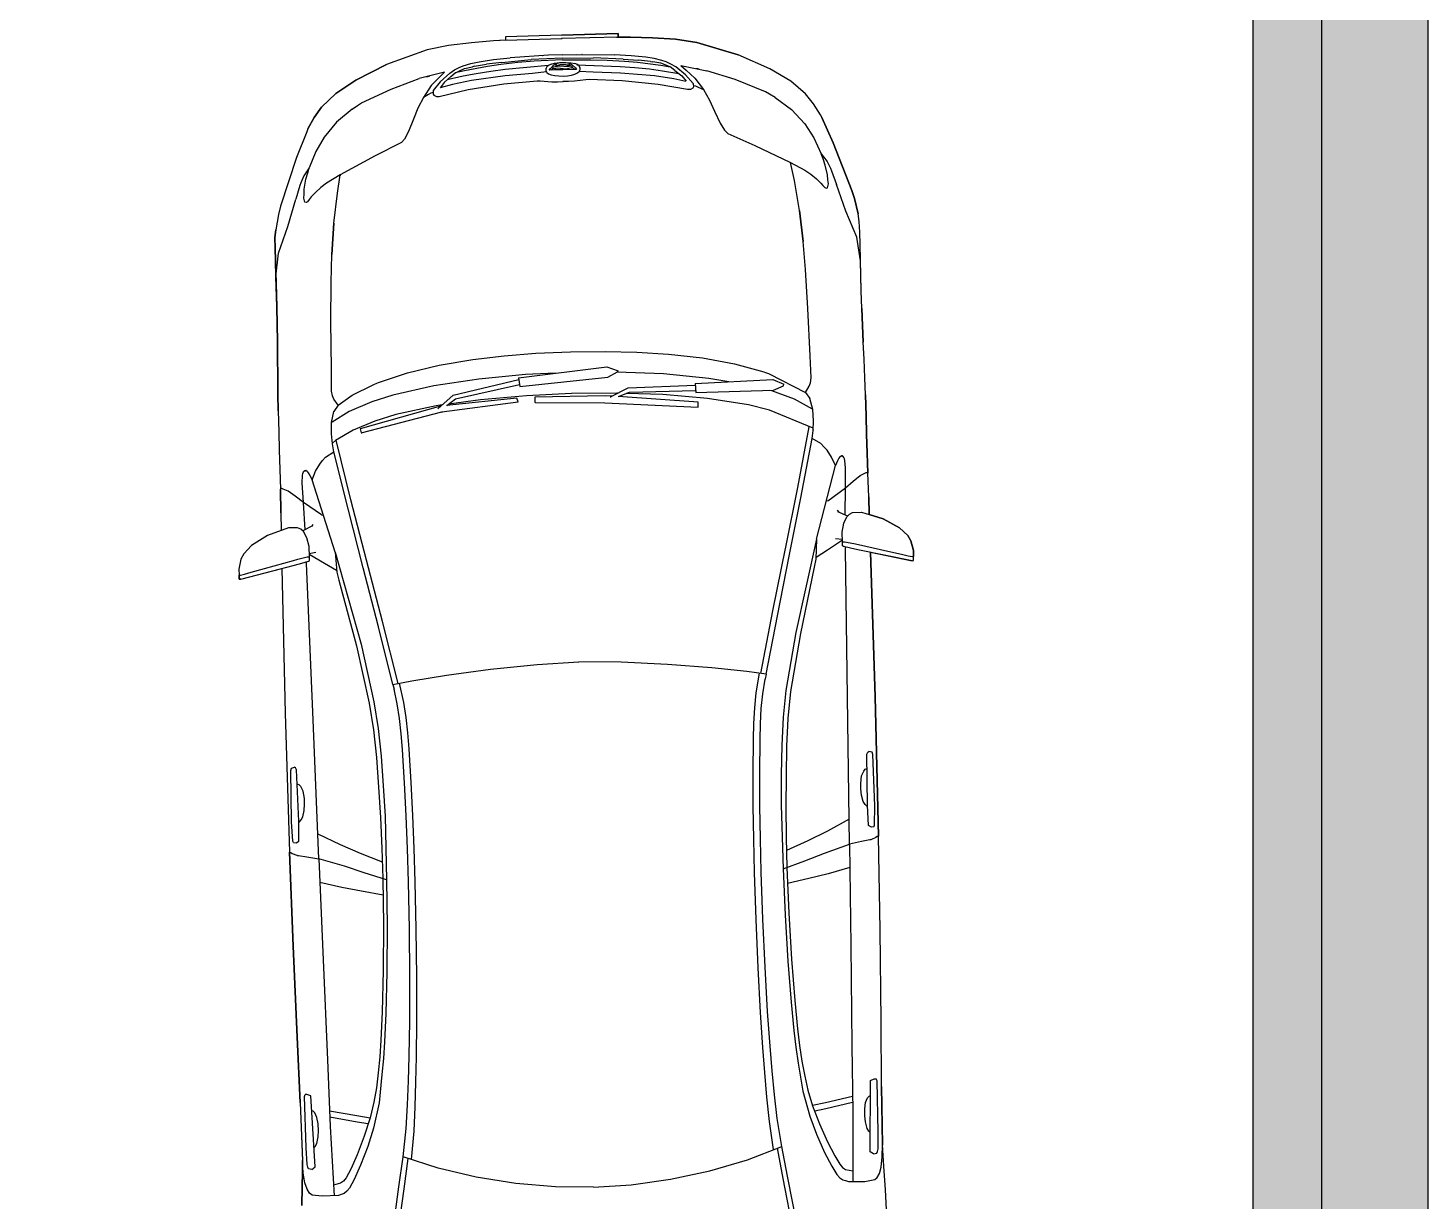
# Model space of a CAD drawing. Header units: millimetres. Extents: x 11159 to 50121, y 18346 to 37577.
# Drawn here: x 24664 to 28745, y 30187 to 33607 of the extents above; entities that cross this region are included whole.
import ezdxf

# ---------------------------------------------------------------- set-up
doc = ezdxf.new("R2010")
doc.units = ezdxf.units.MM
for name, color, linetype in [('axis', 40, 'Continuous'), ('HATCH', 8, 'Continuous'), ('wall', 5, 'Continuous')]:
    doc.layers.add(name, color=color, linetype=linetype)

# ---------------------------------------------------------------- blocks, each defined once
blk = doc.blocks.new('mers')
at = {"color": 0, "linetype": 'Continuous'}
for p, q in [((2331.6, 3388.3), (2323.2, 3385.1)), ((2331.6, 3388.3), (2323.2, 3385.1)), ((2368, 3398), (2331.6, 3388.3)), ((2331.6, 3388.3), (2368, 3398)), ((2404.9, 3402.8), (2368, 3398)), ((2368, 3398), (2404.9, 3402.8)), ((2462.1, 3400.3), (2404.9, 3402.8)), ((2404.9, 3402.8), (2462.1, 3400.3)), ((2530.7, 3384.3), (2462.1, 3400.3)), ((2462.1, 3400.3), (2530.7, 3384.3)), ((2248.4, 3355.1), (2113.2, 3291.3)), ((2248.4, 3355.1), (2113.2, 3291.3)), ((2323.2, 3385.1), (2248.4, 3355.1)), ((2323.2, 3385.1), (2248.4, 3355.1)), ((2626, 3351.1), (2530.7, 3384.3)), ((2530.7, 3384.3), (2626, 3351.1)), ((2738.2, 3294.1), (2626, 3351.1)), ((2738.2, 3294.1), (2626, 3351.1)), ((2240.7, 3306.1), (2224.1, 3303.4)), ((2238, 3300.7), (2251.8, 3307.4)), ((2251.8, 3307.4), (2240.7, 3306.1)), ((2299.2, 3326.7), (2251.8, 3307.4)), ((2346.7, 3338.1), (2299.2, 3326.7)), ((2403.5, 3341.4), (2346.7, 3338.1)), ((2461.9, 3334.5), (2403.5, 3341.4)), ((2461.9, 3334.5), (2480.9, 3330.6)), ((2480.9, 3330.6), (2493.9, 3326.9)), ((2493.9, 3326.9), (2582.8, 3291.9)), ((2091.6, 3279.1), (2053.3, 3254.5)), ((2091.6, 3279.1), (2053.3, 3254.5)), ((2084.9, 3235.7), (2158, 3273.3)), ((2113.2, 3291.3), (2091.6, 3279.1)), ((2113.2, 3291.3), (2091.6, 3279.1)), ((2195.5, 3292.2), (2158, 3273.3)), ((2176.2, 3258.2), (2185.8, 3266)), ((2185.8, 3266), (2196.3, 3275.3)), ((2203.1, 3295.7), (2195.5, 3292.2)), ((2196.3, 3275.3), (2220.7, 3291.8)), ((2224.1, 3303.4), (2203.1, 3295.7)), ((2220.7, 3291.8), (2238, 3300.7)), ((2582.8, 3291.9), (2660.7, 3254)), ((2789.9, 3257.9), (2738.2, 3294.1)), ((2789.9, 3257.9), (2738.2, 3294.1)), ((2009.3, 3201.9), (2084.9, 3235.7)), ((2035.4, 3240.4), (2013.1, 3218.8)), ((2013.1, 3218.8), (2035.4, 3240.4)), ((2053.3, 3254.5), (2035.4, 3240.4)), ((2035.4, 3240.4), (2053.3, 3254.5)), ((2170.3, 3248.6), (2176.2, 3258.2)), ((2172.4, 3244.8), (2170.3, 3248.6)), ((2176.2, 3243.3), (2172.4, 3244.8)), ((2184.5, 3244), (2176.2, 3243.3)), ((2193.8, 3245.2), (2184.5, 3244)), ((2211.8, 3245.1), (2193.8, 3245.2)), ((2233, 3243.6), (2211.8, 3245.1)), ((2253.7, 3240.5), (2233, 3243.6)), ((2299.2, 3227.7), (2253.7, 3240.5)), ((2255, 3197.2), (2299.2, 3227.7)), ((2299.2, 3227.7), (2297.1, 3226.2)), ((2409.2, 3192.5), (2299.2, 3227.7)), ((2725.8, 3212.7), (2660.7, 3254)), ((2680, 3241.8), (2683.2, 3239.9)), ((2683.2, 3239.9), (2687.1, 3237.2)), ((2841.7, 3214.7), (2789.9, 3257.9)), ((2841.7, 3214.7), (2789.9, 3257.9)), ((1987.8, 3193.6), (1892.5, 3098)), ((1954.1, 3159.8), (2009.3, 3201.9)), ((1954.1, 3159.8), (1987.8, 3193.6)), ((2013.1, 3218.8), (1987.8, 3193.6)), ((1987.8, 3193.6), (2013.1, 3218.8)), ((2036, 3213.8), (2036.7, 3214.5)), ((2184.1, 3144.3), (2255, 3197.2)), ((2490.5, 3163.1), (2409.2, 3192.5)), ((2563.2, 3184.4), (2527.4, 3170)), ((2596, 3197.2), (2563.2, 3184.4)), ((2629.7, 3207.3), (2596, 3197.2)), ((2670.9, 3214.3), (2629.7, 3207.3)), ((2646.1, 3202.3), (2629.7, 3207.3)), ((2653.7, 3199.6), (2646.1, 3202.3)), ((2659.6, 3196.3), (2653.7, 3199.6)), ((2656.4, 3193.3), (2655.5, 3189.1)), ((2655.5, 3189.1), (2657.9, 3181.8)), ((2663.7, 3200.3), (2656.4, 3193.3)), ((2696.8, 3202.8), (2663.7, 3200.3)), ((2704.9, 3213.9), (2670.9, 3214.3)), ((2702.6, 3193.2), (2683.5, 3190.4)), ((2715, 3171.3), (2683.6, 3190.2)), ((2696.8, 3202.8), (2734, 3200.3)), ((2729, 3190.4), (2702.6, 3193.2)), ((2725.8, 3212.7), (2704.9, 3213.9)), ((2754.5, 3165.4), (2714.3, 3191.9)), ((2729, 3190.4), (2745.6, 3188.6)), ((2734, 3200.3), (2749.9, 3196.5)), ((2768.7, 3173.6), (2745.6, 3188.6)), ((2746.2, 3188.3), (2760.7, 3183.3)), ((2749.9, 3196.5), (2764.4, 3191.5)), ((2764.4, 3191.5), (2776.6, 3185.9)), ((2776.6, 3185.9), (2796.3, 3174.3)), ((2889.6, 3172.3), (2841.7, 3214.7)), ((2889.6, 3172.3), (2841.7, 3214.7)), ((1892.5, 3098), (1954.1, 3159.8)), ((2113.7, 3085.6), (2184.1, 3144.3)), ((2184.1, 3144.3), (2113.7, 3085.6)), ((2503.6, 3163.7), (2490.5, 3163.1)), ((2527.5, 3170.1), (2503.6, 3163.7)), ((2657.9, 3181.8), (2663.6, 3175.7)), ((2663.6, 3175.7), (2736.2, 3127.7)), ((2761.7, 3139.3), (2715, 3171.3)), ((2785.5, 3143), (2754.5, 3165.4)), ((2760.7, 3183.3), (2772.9, 3177.7)), ((2824.2, 3133.3), (2768.7, 3173.6)), ((2772.9, 3177.7), (2792.8, 3164.8)), ((2819.7, 3116.5), (2785.5, 3143)), ((2798.1, 3161.2), (2792.8, 3164.8)), ((2796.3, 3174.3), (2816.9, 3160.3)), ((2798.1, 3161.2), (2826.5, 3139.5)), ((2816.8, 3160.3), (2850.6, 3134.5)), ((2915.6, 3147.7), (2889.6, 3172.3)), ((2919.1, 3144.5), (2889.6, 3172.3)), ((2915.7, 3147.8), (2915.6, 3147.7)), ((2922.8, 3154.9), (2915.7, 3147.8)), ((2922.8, 3154.9), (2915.7, 3147.8)), ((2922.4, 3154.6), (2915.7, 3147.9)), ((2915.7, 3147.9), (3032.3, 3031.2)), ((3038.8, 3038.8), (2922.8, 3154.9)), ((3038.8, 3038.8), (2922.8, 3154.9)), ((2736.2, 3127.7), (2819.4, 3063.6)), ((2838.9, 3077.1), (2761.7, 3139.3)), ((2852.7, 3089.7), (2819.7, 3116.5)), ((2854.2, 3109.4), (2824.2, 3133.3)), ((2861, 3111.4), (2826.5, 3139.5)), ((2850.6, 3134.5), (2887.6, 3102.6)), ((2892.3, 3077.2), (2854.2, 3109.4)), ((2861, 3111.4), (2926.3, 3054.8)), ((2970.2, 3026.7), (2887.6, 3102.6)), ((1855.3, 3061.5), (1819.8, 3026.8)), ((1819.8, 3026.8), (1855.3, 3061.5)), ((1855.3, 3061.5), (1819.8, 3026.8)), ((1892.5, 3098), (1855.3, 3061.5)), ((1855.3, 3061.5), (1892.5, 3098)), ((2053.3, 3031.2), (2113.7, 3085.6)), ((2819.4, 3063.6), (2892.4, 2999.7)), ((2898.4, 3024), (2838.9, 3077.1)), ((2947.8, 3006.5), (2852.7, 3089.7)), ((2928.5, 3044.8), (2892.3, 3077.2)), ((1819.8, 3026.8), (1785.3, 2993.1)), ((1785.3, 2993.1), (1819.8, 3026.8)), ((1819.8, 3026.8), (1785.3, 2993.1)), ((1969.8, 2953.4), (2053.3, 3031.2)), ((2930.5, 2997.2), (2898.4, 3024)), ((2991.5, 2991.5), (2926.3, 3054.8)), ((2988.1, 2988.1), (2928.5, 3044.8)), ((2957.4, 3038.6), (2957.9, 3038.1)), ((2998.2, 2998.2), (2970.2, 3026.7)), ((3147.9, 2915.7), (3031.2, 3032.3)), ((3154.9, 2922.8), (3038.8, 3038.8)), ((3038.8, 3038.8), (3154.9, 2922.8)), ((1785.3, 2993.1), (1749.2, 2958.5)), ((1749.2, 2958.5), (1785.3, 2993.1)), ((2892.4, 2999.7), (2898.6, 2992.7)), ((2898.6, 2992.7), (2920, 2966.6)), ((2931.6, 3000), (2929.9, 2995.7)), ((2929.9, 2995.7), (2930.7, 2989.5)), ((2930.7, 2989.5), (2934, 2981.7)), ((2931.6, 3000), (2937.3, 3005.7)), ((2934, 2981.7), (2939.4, 2972.8)), ((2941.6, 3007.4), (2937.3, 3005.7)), ((2939.6, 2994.9), (2945.7, 2996.4)), ((2950.7, 2984.4), (2939.6, 2994.9)), ((2947.8, 3006.5), (2941.6, 3007.4)), ((2950.7, 2991.3), (2943.2, 2991.5)), ((2945.7, 2996.4), (2958.8, 2995.7)), ((2955.6, 3003.3), (2947.8, 3006.5)), ((2953.4, 2994.4), (2950.6, 2991.6)), ((2950.6, 2991.6), (2951.8, 2988.9)), ((2968.1, 2967), (2950.7, 2984.4)), ((2951.8, 2988.9), (2961.5, 2981.3)), ((2953.4, 2994.4), (2970.3, 2981.6)), ((2955.6, 3003.3), (2964.5, 2997.9)), ((2958.8, 2995.7), (2968.1, 2993.1)), ((2959.8, 2989.6), (2972.1, 2982.9)), ((2962.6, 2992.1), (2961, 2988.9)), ((2961.5, 2981.3), (2975.7, 2962.6)), ((2965.9, 2987.5), (2962, 2988.3)), ((2968.1, 2993.1), (2962.6, 2992.1)), ((2964.5, 2997.9), (2976.7, 2988.1)), ((2972.1, 2982.9), (2965.9, 2987.5)), ((2968.1, 2993.1), (2976.7, 2988.1)), ((2970.3, 2981.6), (2983.6, 2964.1)), ((2972.1, 2982.9), (2972.1, 2982.9)), ((2978.3, 2977.2), (2972.1, 2982.9)), ((2976.7, 2988.1), (2989.2, 2975.7)), ((2988.1, 2988.1), (3044.8, 2928.5)), ((2991.5, 2991.5), (3054.8, 2926.3)), ((2998.2, 2998.2), (3026.7, 2970.2)), ((1749.2, 2958.5), (1709.9, 2920.5)), ((1709.9, 2920.5), (1749.2, 2958.5)), ((1870.6, 2857.7), (1969.8, 2953.4)), ((2920, 2966.6), (2931.7, 2954.3)), ((2931.7, 2954.3), (2943.5, 2942.4)), ((2939.4, 2972.8), (2946.7, 2963.3)), ((2954.3, 2931.7), (2942.4, 2943.5)), ((2946.7, 2963.3), (2955.1, 2954)), ((2955.1, 2954), (2964.3, 2945.6)), ((2964.3, 2945.6), (2973.9, 2938.3)), ((2985.5, 2949.6), (2968.1, 2967)), ((2975.7, 2962.6), (2990.8, 2952.6)), ((2984, 2971.1), (2978.3, 2977.2)), ((2983.6, 2964.1), (2992.1, 2958.2)), ((2984, 2971), (2984, 2971.1)), ((2984, 2971.1), (2990.2, 2959.5)), ((2988.6, 2964.8), (2984, 2971.1)), ((2995.9, 2938.5), (2985.5, 2949.6)), ((2989.4, 2961), (2988.6, 2964.8)), ((2989.2, 2975.7), (2994.1, 2967.1)), ((2989.2, 2975.7), (2999, 2963.4)), ((2990, 2959.9), (2993.1, 2961.5)), ((2993.7, 2955.5), (2990.8, 2952.6)), ((2992.1, 2958.2), (2993.7, 2955.5)), ((2992.6, 2942.1), (2992.2, 2954)), ((2993.1, 2961.5), (2994.1, 2967.1)), ((2994.1, 2967.1), (2996.8, 2957.7)), ((2997.5, 2944.6), (2995.9, 2938.5)), ((2996.8, 2957.7), (2997.5, 2944.6)), ((2999, 2963.4), (3004.4, 2954.5)), ((3007.6, 2946.7), (3004.4, 2954.5)), ((3006.5, 2947.8), (3089.7, 2852.7)), ((3006.8, 2936.2), (3008.5, 2940.5)), ((3008.5, 2940.5), (3007.6, 2946.7)), ((3007.7, 2946.1), (3008, 2946)), ((3026.7, 2970.2), (3102.6, 2887.6)), ((3038.6, 2957.4), (3038.1, 2957.9)), ((1709.9, 2920.5), (1674.8, 2886.2)), ((1674.8, 2886.2), (1709.9, 2920.5)), ((2966.6, 2920), (2954.3, 2931.7)), ((2992.7, 2898.6), (2966.6, 2920)), ((2973.9, 2938.3), (2982.8, 2932.9)), ((2982.8, 2932.9), (2990.6, 2929.7)), ((2990.1, 2929.9), (2990.2, 2929.7)), ((2990.6, 2929.7), (2996.8, 2928.8)), ((2999.7, 2892.4), (2992.7, 2898.6)), ((2996.8, 2928.8), (3001.1, 2930.5)), ((2997.2, 2930.5), (3024, 2898.4)), ((3006.8, 2936.2), (3001.1, 2930.5)), ((3024, 2898.4), (3077.1, 2838.9)), ((3044.8, 2928.5), (3077.2, 2892.3)), ((3111.4, 2861), (3054.8, 2926.3)), ((3144.5, 2919.1), (3172.3, 2889.6)), ((3147.7, 2915.6), (3147.8, 2915.7)), ((3172.3, 2889.6), (3147.7, 2915.6)), ((3147.8, 2915.7), (3154.9, 2922.8)), ((3154.9, 2922.8), (3147.8, 2915.7)), ((3154.6, 2922.4), (3147.9, 2915.7)), ((1674.8, 2886.2), (1631.6, 2843)), ((1674.8, 2886.2), (1631.6, 2843)), ((1823.6, 2813.1), (1870.7, 2857.8)), ((1869.6, 2856.8), (1870.6, 2857.7)), ((1870.7, 2857.8), (1870.7, 2857.8)), ((3063.6, 2819.4), (2999.7, 2892.4)), ((3077.2, 2892.3), (3109.4, 2854.2)), ((3134.5, 2850.6), (3102.6, 2887.6)), ((3111.4, 2861), (3139.5, 2826.5)), ((3214.7, 2841.7), (3172.3, 2889.6)), ((3172.3, 2889.6), (3214.7, 2841.7)), ((1631.6, 2843), (1593.6, 2805)), ((1631.6, 2843), (1593.6, 2805)), ((3127.7, 2736.2), (3063.6, 2819.4)), ((3077.1, 2838.9), (3139.3, 2761.7)), ((3089.7, 2852.7), (3116.5, 2819.7)), ((3109.4, 2854.2), (3133.3, 2824.2)), ((3116.5, 2819.7), (3143, 2785.5)), ((3133.3, 2824.2), (3173.6, 2768.7)), ((3160.3, 2816.8), (3134.5, 2850.6)), ((3161.2, 2798.1), (3139.5, 2826.5)), ((3174.3, 2796.3), (3160.3, 2816.9)), ((3257.9, 2789.9), (3214.7, 2841.7)), ((3214.7, 2841.7), (3257.9, 2789.9)), ((1593.6, 2805), (1554.3, 2765.6)), ((1593.6, 2805), (1554.3, 2765.6)), ((1806.7, 2770.8), (1811.2, 2791.5)), ((1811.2, 2791.5), (1815.3, 2801.6)), ((1815.3, 2801.6), (1823.6, 2813.1)), ((3143, 2785.5), (3165.4, 2754.5)), ((3161.2, 2798.1), (3164.8, 2792.8)), ((3177.7, 2772.9), (3164.8, 2792.8)), ((3185.9, 2776.6), (3174.3, 2796.3)), ((3191.5, 2764.4), (3185.9, 2776.6)), ((3294.1, 2738.2), (3257.9, 2789.9)), ((3257.9, 2789.9), (3294.1, 2738.2)), ((1554.3, 2765.6), (1513.5, 2724.8)), ((1554.3, 2765.6), (1513.5, 2724.8)), ((1733.1, 2727), (1757.1, 2749.9)), ((1759, 2749.5), (1756.9, 2749.7)), ((1757.1, 2749.9), (1785, 2766.8)), ((1816.4, 2734.6), (1759, 2749.5)), ((1806.7, 2770.8), (1785, 2766.8)), ((1785, 2766.8), (1785.1, 2766.8)), ((1806.7, 2770.8), (1806.7, 2770.8)), ((1806.7, 2770.8), (1856.1, 2760.9)), ((1881.5, 2706.3), (1816.4, 2734.6)), ((1856.1, 2760.9), (1920.8, 2737.4)), ((1920.8, 2737.4), (1922.6, 2736.7)), ((1922.6, 2736.7), (1931.5, 2732.8)), ((3175.7, 2663.6), (3127.7, 2736.2)), ((3139.3, 2761.7), (3171.3, 2715)), ((3165.4, 2754.5), (3191.9, 2714.3)), ((3173.6, 2768.7), (3188.6, 2745.6)), ((3183.3, 2760.7), (3177.7, 2772.9)), ((3188.3, 2746.2), (3183.3, 2760.7)), ((3190.4, 2729), (3188.6, 2745.6)), ((3196.5, 2749.9), (3191.5, 2764.4)), ((3200.3, 2734), (3196.5, 2749.9)), ((3351.1, 2626), (3294.1, 2738.2)), ((3294.1, 2738.2), (3351.1, 2626)), ((1513.5, 2724.8), (1464.1, 2676.7)), ((1464.1, 2676.7), (1513.5, 2724.8)), ((1514.6, 2725.3), (1513.5, 2724.8)), ((1515.7, 2724.9), (1514.6, 2725.3)), ((1518, 2722.9), (1515.7, 2724.9)), ((1519.7, 2718.7), (1518, 2722.9)), ((1524.7, 2704.3), (1519.7, 2718.7)), ((1528.1, 2679), (1524.7, 2704.3)), ((1570.8, 2691.2), (1586.9, 2705.6)), ((1586.9, 2705.6), (1591.4, 2708.7)), ((1591.4, 2708.7), (1594.7, 2709.7)), ((1594.7, 2709.7), (1598.3, 2710.5)), ((1601.5, 2710.3), (1598.3, 2710.5)), ((1600.6, 2710.3), (1601.5, 2710.3)), ((1604, 2698.6), (1601.4, 2690.2)), ((1604, 2707.8), (1601.5, 2710.3)), ((1601.5, 2710.3), (1603.1, 2708.6)), ((1604.9, 2703.5), (1604, 2707.8)), ((1604.9, 2703.5), (1604, 2698.6)), ((1632.5, 2553.8), (1729.5, 2704.8)), ((1700, 2686.6), (1714.4, 2705.4)), ((1714.4, 2705.4), (1733.1, 2727)), ((1727.6, 2705.4), (1715.6, 2706.8)), ((1784.2, 2689.2), (1727.6, 2705.4)), ((1937.5, 2675.2), (1881.5, 2706.3)), ((1931.5, 2732.8), (1935.9, 2730.7)), ((1935.9, 2730.7), (2014.5, 2689.1)), ((3171.3, 2715), (3190.2, 2683.6)), ((3190.4, 2729), (3193.2, 2702.6)), ((3193.2, 2702.6), (3190.4, 2683.5)), ((3202.8, 2696.8), (3200.3, 2734)), ((3202.8, 2696.8), (3200.3, 2663.7)), ((3212.7, 2725.8), (3213.9, 2704.9)), ((3212.7, 2725.8), (3254, 2660.7)), ((3213.9, 2704.9), (3214.3, 2670.9)), ((1286.5, 2668), (1261.3, 2652.4)), ((1286.5, 2668), (1261.3, 2652.4)), ((1303.7, 2672.8), (1286.5, 2668)), ((1303.7, 2672.8), (1286.5, 2668)), ((1336.4, 2672.8), (1303.7, 2672.8)), ((1336.4, 2672.8), (1303.7, 2672.8)), ((1389.5, 2658.9), (1336.4, 2672.8)), ((1389.5, 2658.9), (1336.4, 2672.8)), ((1427.1, 2640.1), (1389.5, 2658.9)), ((1447.9, 2629.7), (1389.5, 2658.9)), ((1464.1, 2676.7), (1427.1, 2640.1)), ((1464.1, 2676.7), (1427.1, 2640.1)), ((1489.8, 2482), (1597.1, 2676.1)), ((1531.3, 2649.2), (1528.1, 2679)), ((1531.3, 2649.2), (1570.8, 2691.2)), ((1601.4, 2690.2), (1597.1, 2676.1)), ((1597.1, 2676.1), (1622.2, 2686)), ((1605.2, 2538.5), (1700, 2686.6)), ((1622.2, 2686), (1645.3, 2691.5)), ((1645.3, 2691.5), (1658.9, 2692.8)), ((1658.9, 2692.8), (1672.2, 2693.3)), ((1672.2, 2693.3), (1700, 2686.6)), ((1700, 2686.6), (1700, 2686.6)), ((1847.3, 2661), (1784.2, 2689.2)), ((1794.9, 2666.3), (1795.1, 2666.9)), ((1794.9, 2666.3), (1796, 2665.6)), ((1800.8, 2676.9), (1795.1, 2666.9)), ((1795.1, 2666.9), (2000.7, 2537.4)), ((2010.2, 2551.9), (1800.8, 2676.9)), ((1902.9, 2630.2), (1847.3, 2661)), ((2039.7, 2606.9), (1937.5, 2675.2)), ((2014.5, 2689.1), (2094.1, 2637.3)), ((3181.8, 2657.9), (3175.7, 2663.6)), ((3189.1, 2655.5), (3181.8, 2657.9)), ((3193.3, 2656.4), (3189.1, 2655.5)), ((3200.3, 2663.7), (3193.3, 2656.4)), ((3196.3, 2659.6), (3199.6, 2653.7)), ((3199.6, 2653.7), (3202.3, 2646.1)), ((3214.3, 2670.9), (3207.3, 2629.7)), ((3239.9, 2683.2), (3237.2, 2687.1)), ((3241.8, 2680), (3239.9, 2683.2)), ((3291.9, 2582.8), (3254, 2660.7)), ((1249, 2639.5), (1240.8, 2631.3)), ((1240.8, 2631.3), (1249, 2639.5)), ((1240.8, 2631.3), (1243.7, 2628.4)), ((1243.7, 2628.4), (1240.8, 2631.3)), ((1243.7, 2628.4), (1349, 2562.5)), ((1243.7, 2628.4), (1380.6, 2542.8)), ((1261.3, 2652.4), (1249, 2639.5)), ((1261.3, 2652.4), (1249, 2639.5)), ((1249, 2639.5), (1251.6, 2636.7)), ((1251.6, 2636.7), (1261.2, 2630.5)), ((1261.2, 2630.5), (1279.2, 2620.2)), ((1279.2, 2620.2), (1313.6, 2599.5)), ((1466.4, 2611.1), (1447.9, 2629.7)), ((1477.2, 2591.1), (1531.3, 2649.2)), ((1541.9, 2586.3), (1531.3, 2649.2)), ((2002.3, 2561.9), (1902.9, 2630.2)), ((2094.1, 2637.3), (2173.6, 2577.5)), ((3207.3, 2629.7), (3197.2, 2596)), ((3202.3, 2646.1), (3207.3, 2629.7)), ((3384.3, 2530.7), (3351.1, 2626)), ((3384.3, 2530.7), (3351.1, 2626)), ((1313.6, 2599.5), (1389.2, 2554.2)), ((1463.3, 2570.8), (1470.2, 2590.6)), ((1469.8, 2601), (1466.4, 2611.1)), ((1470.2, 2590.6), (1469.8, 2601)), ((1500.5, 2583.1), (1470.1, 2593.6)), ((1503.3, 2585.1), (1497.8, 2584)), ((1541.9, 2586.3), (1545.9, 2580.9)), ((2144.6, 2525.1), (2039.7, 2606.9)), ((2173.6, 2577.5), (2244.4, 2518.3)), ((3197.2, 2596), (3184.4, 2563.2)), ((3326.9, 2493.9), (3291.9, 2582.8)), ((1349, 2562.5), (1049.2, 2265.9)), ((1349, 2562.5), (1049.2, 2265.9)), ((1380.6, 2542.8), (1399.6, 2531.1)), ((1389.2, 2554.2), (1400.7, 2547.4)), ((1399.6, 2531.1), (1417.3, 2520.7)), ((1400.7, 2547.4), (1424.4, 2532.3)), ((1424.4, 2532.3), (1428.7, 2528.1)), ((1428.7, 2528.1), (1449.5, 2548.7)), ((1444.7, 2482.1), (1433, 2532.4)), ((1450.6, 2522.2), (1434.4, 2533.8)), ((1449.5, 2548.7), (1463.3, 2570.8)), ((1512.9, 2391.6), (1605.2, 2538.5)), ((1536, 2399.9), (1632.5, 2553.8)), ((1999.6, 2552.2), (1999.2, 2551.7)), ((1999.5, 2535.5), (2000.7, 2537.4)), ((1999.6, 2552.2), (2059.1, 2546.9)), ((2000.7, 2537.4), (2174.9, 2396.6)), ((2016.3, 2550.7), (2002.3, 2561.9)), ((2009.8, 2551.3), (2010.2, 2551.9)), ((2011.1, 2551.2), (2010.2, 2551.9)), ((2180.6, 2406.5), (2023.4, 2540.6)), ((2024.3, 2539.9), (2055.8, 2534.6)), ((2104.1, 2480.4), (2031.3, 2538.7)), ((2055.8, 2534.6), (2214.3, 2428.1)), ((2059.1, 2546.9), (2224, 2440)), ((3184.4, 2563.2), (3170, 2527.4)), ((3400.3, 2462.1), (3384.3, 2530.7)), ((3400.3, 2462.1), (3384.3, 2530.7)), ((1107.1, 2210.2), (1408.4, 2520)), ((1408.4, 2520), (1412.1, 2523.8)), ((1417.3, 2520.7), (1420.5, 2520)), ((1420.5, 2520), (1428.7, 2528.1)), ((2247.2, 2435.5), (2144.6, 2525.1)), ((2244.4, 2518.3), (2313.1, 2456.2)), ((3163.7, 2503.6), (3163.1, 2490.5)), ((3163.1, 2490.5), (3192.5, 2409.2)), ((3170.1, 2527.5), (3163.7, 2503.6)), ((3330.6, 2480.9), (3326.9, 2493.9)), ((1489.8, 2482), (1346.7, 2243.1)), ((1453.9, 2443.2), (1444.7, 2482.1)), ((1489.8, 2482), (1450.5, 2438.8)), ((2204.6, 2391.2), (2104.1, 2480.4)), ((2313.1, 2456.2), (2385.8, 2385.8)), ((3334.5, 2461.9), (3330.6, 2480.9)), ((3334.5, 2461.9), (3341.4, 2403.5)), ((3402.8, 2404.9), (3400.3, 2462.1)), ((3402.8, 2404.9), (3400.3, 2462.1)), ((1438.1, 2418), (1334.3, 2250)), ((1450.5, 2438.8), (1438.1, 2418)), ((1454.2, 2442.9), (1453.9, 2443.2)), ((2227.1, 2443.7), (2210.7, 2423.7)), ((2210.7, 2423.7), (2406.7, 2255.5)), ((2227.1, 2443.7), (2426.7, 2279.2)), ((2309.8, 2375.6), (2247.2, 2435.5)), ((3192.5, 2409.2), (3227.7, 2299.2)), ((1418.4, 2241.1), (1512.9, 2391.6)), ((1438.1, 2243.2), (1536, 2400)), ((2174.9, 2396.6), (2180.6, 2406.5)), ((2299.6, 2299.5), (2204.6, 2391.2)), ((2218.5, 2370.2), (2208.1, 2360.2)), ((2362.3, 2224.4), (2218.5, 2370.2)), ((2385.8, 2385.8), (2456.2, 2313.1)), ((3341.4, 2403.5), (3338.1, 2346.7)), ((3388.3, 2331.6), (3398, 2368)), ((3388.3, 2331.6), (3398, 2368)), ((3398, 2368), (3402.8, 2404.9)), ((3398, 2368), (3402.8, 2404.9)), ((2207.5, 2359.4), (2208.1, 2360.2)), ((2207.5, 2359.4), (2347, 2210.8)), ((3338.1, 2346.7), (3326.7, 2299.2)), ((3385.1, 2323.2), (3388.3, 2331.6)), ((3388.3, 2331.6), (3385.1, 2323.2)), ((2391.2, 2204.5), (2299.6, 2299.6)), ((2456.2, 2313.1), (2518.3, 2244.4)), ((3197.2, 2255), (3227.7, 2299.2)), ((3227.7, 2299.2), (3226.2, 2297.1)), ((3227.7, 2299.2), (3240.5, 2253.7)), ((3326.7, 2299.2), (3307.4, 2251.8)), ((3355.1, 2248.4), (3385.1, 2323.2)), ((3385.1, 2323.2), (3355.1, 2248.4)), ((1049.2, 2265.9), (763.2, 1977.4)), ((1049.2, 2265.9), (763.2, 1977.4)), ((1334.3, 2250), (1238.7, 2107.5)), ((2406.7, 2255.5), (2437.7, 2246)), ((2426.7, 2279.2), (2440.8, 2247)), ((2525.1, 2144.6), (2436, 2246.6)), ((2437.7, 2246), (2440.8, 2247)), ((3144.3, 2184.1), (3197.2, 2255)), ((3240.5, 2253.7), (3243.6, 2233)), ((3291.3, 2113.2), (3355.1, 2248.4)), ((3355.1, 2248.4), (3291.3, 2113.2)), ((3300.7, 2238), (3307.4, 2251.8)), ((3307.4, 2251.8), (3306.1, 2240.7)), ((808, 1902.6), (1107.1, 2210.2)), ((1346.7, 2243.1), (1251.2, 2100.6)), ((1325.6, 2095), (1418.4, 2241.1)), ((1338.3, 2086), (1438.2, 2243.3)), ((2347, 2210.8), (2524.8, 2004.8)), ((2374.7, 2209.3), (2362.3, 2224.4)), ((2370.2, 2210.9), (2368.8, 2209.7)), ((2370.2, 2210.9), (2425.1, 2191.7)), ((2392.4, 2203.2), (2391.2, 2204.5)), ((2518.3, 2244.4), (2577.5, 2173.5)), ((3243.6, 2233), (3245.1, 2211.8)), ((3245.1, 2211.8), (3245.2, 2193.8)), ((3275.3, 2196.3), (3291.8, 2220.7)), ((3291.8, 2220.7), (3300.7, 2238)), ((3303.4, 2224.1), (3295.7, 2203.1)), ((3306.1, 2240.7), (3303.4, 2224.1)), ((2535.2, 2014.9), (2386.8, 2194.7)), ((2387.3, 2194), (2418.9, 2180.2)), ((2480.5, 2104.1), (2408.9, 2184.6)), ((2418.9, 2180.2), (2554.9, 2043.4)), ((2425.1, 2191.7), (2565.4, 2054.8)), ((2577.5, 2173.5), (2637.3, 2094.1)), ((3085.6, 2113.7), (3144.3, 2184.1)), ((3144.3, 2184.1), (3085.6, 2113.7)), ((3244, 2184.5), (3243.3, 2176.2)), ((3243.3, 2176.2), (3244.8, 2172.4)), ((3245.2, 2193.8), (3244, 2184.5)), ((3244.8, 2172.4), (3248.6, 2170.3)), ((3248.6, 2170.3), (3258.2, 2176.2)), ((3258.2, 2176.2), (3266, 2185.8)), ((3266, 2185.8), (3275.3, 2196.3)), ((3292.2, 2195.5), (3273.3, 2158)), ((3295.7, 2203.1), (3292.2, 2195.5)), ((832, 2034.4), (938.6, 2139.1)), ((847.9, 2020.4), (951.9, 2127.8)), ((938.6, 2139.1), (944.7, 2142.1)), ((944.7, 2142.1), (953.3, 2137.3)), ((951.9, 2127.8), (953.6, 2133.8)), ((953.6, 2133.8), (953.3, 2137.3)), ((2606.9, 2039.7), (2525.1, 2144.6)), ((3235.7, 2084.9), (3273.3, 2158)), ((919.8, 2071.8), (924.8, 2085.8)), ((925.1, 2092.6), (922.9, 2097.9)), ((924.8, 2085.8), (925.1, 2092.6)), ((1238.7, 2107.5), (1190.9, 2044.8)), ((1251.2, 2100.6), (1203.3, 2037.9)), ((1293.5, 2047.3), (1318, 2083)), ((1309.1, 2036.1), (1341.7, 2083.7)), ((1318.2, 2083.5), (1317.9, 2082.8)), ((1325.6, 2095), (1318.2, 2083.5)), ((1325.6, 2095), (1371.4, 2062.6)), ((2561.9, 2002.2), (2480.5, 2104.1)), ((2637.3, 2094.1), (2689.1, 2014.5)), ((3031.2, 2053.3), (3085.6, 2113.7)), ((3201.9, 2009.3), (3235.7, 2084.9)), ((3254.5, 2053.3), (3279.1, 2091.6)), ((3279.1, 2091.6), (3254.5, 2053.3)), ((3279.1, 2091.6), (3291.3, 2113.2)), ((3291.3, 2113.2), (3279.1, 2091.6)), ((881.3, 2030.4), (895.4, 2042.4)), ((895.4, 2042.4), (906.4, 2053.7)), ((906.4, 2053.7), (919.8, 2071.8)), ((1190.9, 2044.8), (1137.8, 1983.6)), ((1266.6, 2012.8), (1293.5, 2047.3)), ((1371.4, 2062.6), (1452.9, 1999.9)), ((2568.8, 2058.5), (2550.8, 2039)), ((2568.8, 2058.5), (2732.9, 1901.7)), ((2953.4, 1969.8), (3031.2, 2053.3)), ((3240.4, 2035.4), (3254.5, 2053.3)), ((3240.4, 2035.4), (3254.5, 2053.3)), ((793.5, 1993), (832, 2034.4)), ((806.2, 1980.7), (847.9, 2020.4)), ((845.5, 2018.1), (847.2, 2017.6)), ((847.2, 2017.6), (855, 2017.7)), ((855, 2017.7), (864.3, 2020.4)), ((864.3, 2020.4), (881.3, 2030.4)), ((1203.3, 2037.9), (1150.2, 1976.7)), ((1237.9, 1979), (1266.7, 2012.8)), ((1253, 1966.5), (1282, 2000.9)), ((1282, 2000.9), (1309.1, 2036.1)), ((2524.8, 2004.8), (2535.2, 2014.9)), ((2550.8, 2039), (2711, 1879.2)), ((2630.2, 1902.9), (2561.9, 2002.2)), ((2639.5, 1990.9), (2606.9, 2039.7)), ((2689.1, 2014.5), (2730.8, 1935.9)), ((3159.8, 1954.1), (3201.9, 2009.3)), ((3193.6, 1987.8), (3218.8, 2013.1)), ((3193.6, 1987.8), (3218.8, 2013.1)), ((3213.8, 2036), (3214.5, 2036.7)), ((3218.8, 2013.1), (3240.4, 2035.4)), ((3218.8, 2013.1), (3240.4, 2035.4)), ((763.2, 1977.4), (571.6, 1782.4)), ((571.6, 1782.4), (763.2, 1977.4)), ((763.2, 1977.4), (764.7, 1974.5)), ((764.7, 1974.5), (766.2, 1969.7)), ((766.2, 1969.7), (771.2, 1956.5)), ((791.7, 1988.3), (793.5, 1993)), ((791.7, 1988.3), (796.2, 1982.6)), ((796.2, 1982.6), (804.8, 1980.1)), ((804.8, 1980.1), (806.2, 1980.7)), ((1137.8, 1983.6), (1079.1, 1919.4)), ((1150.2, 1976.7), (1091.5, 1912.5)), ((1207, 1944.7), (1237.9, 1979)), ((1222, 1931.9), (1253, 1966.5)), ((1452.9, 1999.9), (1553.6, 1918.6)), ((2857.7, 1870.6), (2953.4, 1969.8)), ((3098, 1892.5), (3193.6, 1987.8)), ((3159.8, 1954.1), (3193.6, 1987.8)), ((771.2, 1956.5), (772.1, 1954.8)), ((772.1, 1954.8), (773.8, 1952.2)), ((773.8, 1952.2), (787.9, 1931.9)), ((787.9, 1931.9), (808, 1902.6)), ((859, 1955), (881.2, 1886.1)), ((1079.1, 1919.4), (1018.7, 1854.8)), ((1140.3, 1872.9), (1207, 1944.7)), ((1155.1, 1860), (1222, 1931.9)), ((1553.6, 1918.6), (1657, 1830.3)), ((2730.8, 1935.9), (2732.8, 1931.5)), ((2732.8, 1931.5), (2736.8, 1922.6)), ((2736.8, 1922.6), (2737.4, 1920.8)), ((2737.4, 1920.8), (2770.8, 1806.7)), ((3098, 1892.5), (3159.8, 1954.1)), ((808, 1902.6), (602.7, 1690.7)), ((843.6, 1833.2), (808, 1902.6)), ((881.2, 1886.1), (903.1, 1826.3)), ((1091.5, 1912.5), (1031.2, 1847.9)), ((2661, 1847.2), (2630.2, 1902.9)), ((2706.3, 1881.5), (2703.3, 1886.9)), ((2734.7, 1816.4), (2706.3, 1881.5)), ((2711, 1879.2), (2740.6, 1867.1)), ((2732.9, 1901.7), (2745.3, 1869)), ((3061.5, 1855.3), (3098, 1892.5)), ((3061.5, 1855.3), (3098, 1892.5)), ((760.5, 1853.5), (794.4, 1797.2)), ((839.9, 1842), (839.9, 1842.1)), ((1031.2, 1847.9), (899.4, 1716.9)), ((1018.7, 1854.8), (956.3, 1789.8)), ((1074.1, 1803.4), (1140.3, 1873)), ((1088.4, 1790.2), (1155.1, 1860)), ((2710.2, 1718.6), (2661, 1847.2)), ((2740.6, 1867.1), (2745.3, 1869)), ((2813.1, 1823.6), (2857.8, 1870.7)), ((2856.8, 1869.6), (2857.7, 1870.6)), ((2857.8, 1870.7), (2857.8, 1870.7)), ((3026.8, 1819.8), (3061.5, 1855.3)), ((3026.8, 1819.8), (3061.5, 1855.3)), ((3061.5, 1855.3), (3026.8, 1819.8)), ((794.4, 1797.2), (825.4, 1747.9)), ((869.1, 1777.8), (843.6, 1833.2)), ((903.1, 1826.3), (929.1, 1762.4)), ((1007.3, 1734.9), (1074.1, 1803.4)), ((1657, 1830.3), (1746.6, 1746.6)), ((2749.5, 1758.9), (2734.7, 1816.4)), ((2770.8, 1806.7), (2766.8, 1785)), ((2770.8, 1806.7), (2791.5, 1811.2)), ((2770.8, 1806.7), (2770.8, 1806.7)), ((2791.5, 1811.2), (2801.6, 1815.3)), ((2801.6, 1815.3), (2813.1, 1823.6)), ((2993.1, 1785.3), (3026.8, 1819.8)), ((2993.1, 1785.3), (3026.8, 1819.8)), ((3026.8, 1819.8), (2993.1, 1785.3)), ((571.6, 1782.4), (386.9, 1591.3)), ((386.9, 1591.3), (571.6, 1782.4)), ((899.4, 1716.9), (869.1, 1777.8)), ((956.3, 1789.8), (894.3, 1727.2)), ((1021.2, 1721.4), (1088.4, 1790.2)), ((2727, 1733.1), (2749.9, 1757.1)), ((2749.5, 1759), (2749.7, 1756.9)), ((2749.9, 1757.1), (2766.8, 1785)), ((2766.8, 1785), (2766.8, 1785.1)), ((2958.5, 1749.2), (2993.1, 1785.3)), ((2958.5, 1749.2), (2993.1, 1785.3)), ((894.3, 1727.1), (798.4, 1634.4)), ((899.4, 1716.9), (802.6, 1623.2)), ((825.4, 1747.9), (860.6, 1694.6)), ((938.8, 1666.1), (1007.4, 1734.9)), ((952.4, 1652.5), (1021.2, 1721.4)), ((1830.3, 1657), (1746.6, 1746.6)), ((2553.8, 1632.5), (2705.8, 1730.2)), ((2686.6, 1700), (2705.4, 1714.4)), ((2705.4, 1714.4), (2727, 1733.1)), ((2706.7, 1715.7), (2706.4, 1715.5)), ((2920.5, 1709.9), (2958.5, 1749.2)), ((2920.5, 1709.9), (2958.5, 1749.2)), ((602.7, 1690.7), (399.7, 1481.2)), ((2538.5, 1605.2), (2686.6, 1700)), ((2686.6, 1700), (2686.6, 1700)), ((2693.3, 1672.2), (2686.6, 1700)), ((2843, 1631.6), (2886.2, 1674.8)), ((2886.2, 1674.8), (2843, 1631.6)), ((2886.2, 1674.8), (2920.5, 1709.9)), ((2886.2, 1674.8), (2920.5, 1709.9)), ((798.4, 1634.4), (700.1, 1542.7)), ((841.5, 1570.5), (938.9, 1666.1)), ((855, 1556.3), (952.4, 1652.5)), ((1918.6, 1553.6), (1830.3, 1657)), ((2686, 1622.2), (2691.5, 1645.3)), ((2691.5, 1645.3), (2692.8, 1658.9)), ((2692.8, 1658.9), (2693.3, 1672.2)), ((802.6, 1623.2), (704.2, 1531.5)), ((2391.6, 1512.9), (2538.5, 1605.2)), ((2399.9, 1536), (2553.8, 1632.5)), ((2482, 1489.8), (2676.1, 1597.1)), ((2676.1, 1597.1), (2686, 1622.2)), ((2690.2, 1601.4), (2676.1, 1597.1)), ((2698.6, 1604), (2690.2, 1601.4)), ((2703.5, 1604.9), (2698.6, 1604)), ((2703.5, 1604.9), (2707.8, 1604)), ((2707.8, 1604), (2710.3, 1601.5)), ((2710.3, 1601.5), (2708.6, 1603.1)), ((2708.7, 1591.4), (2709.7, 1594.7)), ((2709.7, 1594.7), (2710.5, 1598.3)), ((2710.3, 1601.5), (2710.5, 1598.3)), ((2710.3, 1600.6), (2710.3, 1601.5)), ((2765.6, 1554.3), (2805, 1593.6)), ((2805, 1593.6), (2765.6, 1554.3)), ((2805, 1593.6), (2843, 1631.6)), ((2843, 1631.6), (2805, 1593.6)), ((386.9, 1591.3), (254.9, 1453.6)), ((254.9, 1453.6), (386.9, 1591.3)), ((740.1, 1472.8), (841.5, 1570.5)), ((753.4, 1457.6), (855, 1556.3)), ((1999.9, 1452.9), (1918.6, 1553.6)), ((2649.2, 1531.3), (2691.2, 1570.8)), ((2691.2, 1570.8), (2705.6, 1586.9)), ((2705.6, 1586.9), (2708.7, 1591.4)), ((2724.8, 1513.5), (2765.6, 1554.3)), ((2765.6, 1554.3), (2724.8, 1513.5)), ((700.1, 1542.7), (610.8, 1461.9)), ((704.2, 1531.5), (614.9, 1450.7)), ((2241.1, 1418.4), (2391.6, 1512.9)), ((2243.2, 1438.1), (2400, 1536)), ((2586.3, 1541.9), (2580.9, 1545.9)), ((2586.3, 1541.9), (2649.2, 1531.3)), ((2591.1, 1477.2), (2649.2, 1531.3)), ((2649.2, 1531.3), (2679, 1528.1)), ((2676.7, 1464.1), (2724.8, 1513.5)), ((2676.7, 1464.1), (2724.8, 1513.5)), ((2679, 1528.1), (2704.3, 1524.7)), ((2704.3, 1524.7), (2718.7, 1519.7)), ((2718.7, 1519.7), (2722.9, 1518)), ((2722.9, 1518), (2724.9, 1515.7)), ((2725.3, 1514.6), (2724.8, 1513.5)), ((2724.9, 1515.7), (2725.3, 1514.6)), ((399.7, 1481.2), (264.1, 1341.6)), ((646.2, 1384.2), (740.1, 1472.8)), ((2482, 1489.8), (2243.1, 1346.7)), ((2482, 1489.8), (2438.8, 1450.5)), ((2570.8, 1463.3), (2590.6, 1470.2)), ((2583.1, 1500.5), (2593.6, 1470.1)), ((2585.1, 1503.3), (2584, 1497.8)), ((2590.6, 1470.2), (2601, 1469.8)), ((2601, 1469.8), (2611.1, 1466.4)), ((254.9, 1453.6), (135.7, 1331.4)), ((254.9, 1453.6), (136.7, 1332.5)), ((148.3, 1292.7), (289.9, 1444.1)), ((170.4, 1350.4), (275.5, 1456.4)), ((275.5, 1456.4), (281.3, 1459.1)), ((285.5, 1455.4), (281.3, 1459.1)), ((289.9, 1444.1), (285.5, 1455.4)), ((610.8, 1461.9), (548.2, 1407.7)), ((614.9, 1450.7), (552.4, 1396.5)), ((659.2, 1367.8), (753.4, 1457.6)), ((2062.6, 1371.4), (1999.9, 1452.9)), ((2086, 1338.3), (2243.3, 1438.2)), ((2418, 1438.1), (2250, 1334.3)), ((2438.8, 1450.5), (2418, 1438.1)), ((2442.9, 1454.2), (2443.2, 1453.9)), ((2443.2, 1453.9), (2482.1, 1444.7)), ((2482.1, 1444.7), (2532.4, 1433)), ((2520, 1420.5), (2528.1, 1428.7)), ((2522.2, 1450.6), (2533.8, 1434.4)), ((2528.1, 1428.7), (2548.7, 1449.5)), ((2532.3, 1424.4), (2528.1, 1428.7)), ((2548.7, 1449.5), (2570.8, 1463.3)), ((2611.1, 1466.4), (2629.7, 1447.9)), ((2629.7, 1447.9), (2658.9, 1389.5)), ((2640.1, 1427.1), (2676.7, 1464.1)), ((2676.7, 1464.1), (2640.1, 1427.1)), ((245.5, 1372.8), (256.5, 1387.9)), ((256.5, 1387.9), (261.5, 1401.8)), ((261.8, 1408.7), (260.2, 1412.4)), ((261.5, 1401.8), (261.8, 1408.7)), ((548.2, 1407.7), (510.5, 1376.6)), ((552.4, 1396.5), (514.6, 1365.4)), ((2095, 1325.6), (2241.1, 1418.4)), ((2210.2, 1107.1), (2520, 1408.4)), ((2520.7, 1417.3), (2520, 1420.5)), ((2520, 1408.4), (2523.8, 1412.1)), ((2531.1, 1399.6), (2520.7, 1417.3)), ((2542.8, 1380.6), (2531.1, 1399.6)), ((2547.4, 1400.7), (2532.3, 1424.4)), ((2554.2, 1389.2), (2547.4, 1400.7)), ((2599.5, 1313.6), (2554.2, 1389.2)), ((2658.9, 1389.5), (2640.1, 1427.1)), ((2672.8, 1336.4), (2658.9, 1389.5)), ((2658.9, 1389.5), (2672.8, 1336.4)), ((137.1, 1314.5), (170.4, 1350.4)), ((218, 1346.5), (231.7, 1358.3)), ((231.7, 1358.3), (245.5, 1372.8)), ((283.6, 1361.6), (328.1, 1294.2)), ((296.2, 1374.6), (340.8, 1307.2)), ((473.7, 1347.6), (438.5, 1321.8)), ((510.5, 1376.6), (473.7, 1347.6)), ((514.6, 1365.4), (477.8, 1336.4)), ((571.3, 1315.6), (646.2, 1384.2)), ((584.1, 1298.7), (659.2, 1367.8)), ((2095, 1325.6), (2062.6, 1371.4)), ((2265.9, 1049.2), (2562.5, 1349)), ((2562.5, 1349), (2265.9, 1049.2)), ((2628.4, 1243.7), (2542.8, 1380.6)), ((2562.5, 1349), (2628.4, 1243.7)), ((112.7, 1310.4), (79.4, 1279.7)), ((79.4, 1279.7), (112.7, 1310.4)), ((94, 1282.3), (112, 1306.1)), ((112, 1306.1), (135.7, 1331.4)), ((136.7, 1332.5), (112.7, 1310.4)), ((112.7, 1310.4), (136.7, 1332.5)), ((264.1, 1341.6), (125.1, 1194.9)), ((131.1, 1302.7), (132.5, 1307.8)), ((132.5, 1307.8), (137.1, 1314.5)), ((186.6, 1333.7), (191.7, 1333.8)), ((191.7, 1333.8), (201, 1336.5)), ((201, 1336.5), (218, 1346.5)), ((340.8, 1307.2), (362.4, 1275.1)), ((438.5, 1321.8), (403.1, 1298.2)), ((477.8, 1336.4), (412.2, 1285.9)), ((517.5, 1267.6), (571.3, 1315.6)), ((2000.9, 1282), (2036.1, 1309.1)), ((2036.1, 1309.1), (2083.7, 1341.7)), ((2047.3, 1293.5), (2083, 1318)), ((2083.5, 1318.2), (2082.8, 1317.9)), ((2095, 1325.6), (2083.5, 1318.2)), ((2243.1, 1346.7), (2100.6, 1251.2)), ((2250, 1334.3), (2107.5, 1238.7)), ((2620.2, 1279.2), (2599.5, 1313.6)), ((2672.8, 1303.7), (2672.8, 1336.4)), ((2672.8, 1336.4), (2672.8, 1303.7)), ((79.4, 1279.7), (39.6, 1243.3)), ((39.6, 1243.3), (79.4, 1279.7)), ((81.6, 1252.1), (84.8, 1265.3)), ((84.8, 1265.3), (94, 1282.3)), ((136.8, 1294.6), (131.1, 1302.7)), ((136.8, 1294.6), (148.3, 1292.7)), ((362.2, 1274.9), (311.7, 1250.1)), ((328.1, 1294.2), (346.4, 1267.2)), ((412.2, 1285.9), (347.3, 1247.3)), ((403.1, 1298.2), (362.2, 1274.9)), ((464.7, 1221.5), (517.5, 1267.6)), ((529.8, 1249.5), (584.1, 1298.7)), ((1966.5, 1253), (2000.9, 1282)), ((1979, 1237.9), (2012.8, 1266.7)), ((2012.8, 1266.6), (2047.3, 1293.5)), ((2630.5, 1261.2), (2620.2, 1279.2)), ((2652.4, 1261.3), (2668, 1286.5)), ((2668, 1286.5), (2652.4, 1261.3)), ((2668, 1286.5), (2672.8, 1303.7)), ((2672.8, 1303.7), (2668, 1286.5)), ((82.5, 1242.8), (81.6, 1252.1)), ((99.9, 1219.1), (82.5, 1242.8)), ((258.2, 1227.7), (214.8, 1212.7)), ((311.7, 1250.1), (258.2, 1227.7)), ((347.3, 1247.3), (296.8, 1222.5)), ((476.1, 1201.1), (529.8, 1249.5)), ((1931.9, 1222), (1966.5, 1253)), ((1944.7, 1207), (1979, 1237.9)), ((2100.6, 1251.2), (2037.9, 1203.3)), ((2107.5, 1238.7), (2044.8, 1190.9)), ((2628.4, 1243.7), (2631.3, 1240.8)), ((2628.4, 1243.7), (2631.3, 1240.8)), ((2636.7, 1251.6), (2630.5, 1261.2)), ((2631.3, 1240.8), (2639.5, 1249)), ((2631.3, 1240.8), (2639.5, 1249)), ((2639.5, 1249), (2636.7, 1251.6)), ((2639.5, 1249), (2652.4, 1261.3)), ((2652.4, 1261.3), (2639.5, 1249)), ((134.2, 1186.3), (99.9, 1219.1)), ((142.2, 1182.2), (134.2, 1186.3)), ((164.8, 1206.1), (146.7, 1217.6)), ((175.2, 1204.2), (164.8, 1206.1)), ((199.9, 1185.1), (172.6, 1177.6)), ((187.5, 1205.2), (175.2, 1204.2)), ((214.8, 1212.7), (187.5, 1205.2)), ((243.3, 1200.1), (199.9, 1185.1)), ((296.8, 1222.5), (243.3, 1200.1)), ((411.5, 1177.1), (464.8, 1221.5)), ((422, 1154.5), (476.1, 1201.1)), ((1860, 1155.1), (1931.9, 1222)), ((1872.9, 1140.3), (1944.7, 1207)), ((2037.9, 1203.3), (1976.7, 1150.2)), ((2044.8, 1190.9), (1983.6, 1137.8)), ((149.9, 1178.5), (142.2, 1182.2)), ((160.3, 1176.6), (149.9, 1178.5)), ((172.6, 1177.6), (160.3, 1176.6)), ((345.8, 1126.9), (411.5, 1177.1)), ((356.9, 1103.4), (422, 1154.5)), ((1790.2, 1088.4), (1860, 1155.1)), ((1976.7, 1150.2), (1912.5, 1091.5)), ((273.9, 1075.2), (345.8, 1126.9)), ((352.1, 1113.5), (279.6, 1061.3)), ((391.6, 1029.8), (345.8, 1126.9)), ((1803.4, 1074.1), (1873, 1140.3)), ((1902.6, 808), (2210.2, 1107.1)), ((1983.6, 1137.8), (1919.4, 1079.1)), ((106.8, 956.1), (273.9, 1075.2)), ((279.6, 1061.3), (112, 941.3)), ((1721.4, 1021.2), (1790.2, 1088.4)), ((1734.9, 1007.3), (1803.4, 1074.1)), ((1912.5, 1091.5), (1847.9, 1031.2)), ((1919.4, 1079.1), (1854.8, 1018.7)), ((449.3, 931.1), (391.6, 1029.8)), ((1652.5, 952.4), (1721.4, 1021.2)), ((1847.9, 1031.2), (1716.9, 899.4)), ((1977.4, 763.2), (2265.9, 1049.2)), ((2265.9, 1049.2), (1977.4, 763.2)), ((1666.1, 938.8), (1734.9, 1007.4)), ((1854.8, 1018.7), (1789.8, 956.3)), ((1556.3, 855), (1652.5, 952.4)), ((1570.5, 841.5), (1666.1, 938.9)), ((1789.8, 956.3), (1727.2, 894.3)), ((2020.4, 847.9), (2127.8, 951.9)), ((2127.8, 951.9), (2133.8, 953.6)), ((2133.8, 953.6), (2137.3, 953.3)), ((2142.1, 944.7), (2137.3, 953.3)), ((2139.1, 938.6), (2142.1, 944.7)), ((515.8, 834.6), (449.3, 931.1)), ((1716.9, 899.4), (1623.2, 802.6)), ((1716.9, 899.4), (1777.8, 869.1)), ((1826.3, 903.1), (1762.4, 929.1)), ((1886.1, 881.2), (1826.3, 903.1)), ((2034.4, 832), (2139.1, 938.6)), ((2042.4, 895.4), (2053.7, 906.4)), ((2053.7, 906.4), (2071.8, 919.8)), ((2071.8, 919.8), (2085.8, 924.8)), ((2085.8, 924.8), (2092.6, 925.1)), ((2092.6, 925.1), (2097.9, 922.9)), ((1727.1, 894.3), (1634.4, 798.4)), ((1747.9, 825.4), (1694.6, 860.6)), ((1777.8, 869.1), (1833.2, 843.6)), ((1955, 859), (1886.1, 881.2)), ((2017.7, 855), (2020.4, 864.3)), ((2020.4, 864.3), (2030.4, 881.3)), ((2030.4, 881.3), (2042.4, 895.4)), ((588, 744), (515.8, 834.6)), ((1457.6, 753.4), (1556.3, 855)), ((1472.8, 740.1), (1570.5, 841.5)), ((1797.2, 794.4), (1747.9, 825.4)), ((1833.2, 843.6), (1902.6, 808)), ((1842, 839.9), (1842.1, 839.9)), ((1980.7, 806.2), (2020.4, 847.9)), ((1993, 793.5), (2034.4, 832)), ((2017.6, 847.2), (2017.7, 855)), ((2018.1, 845.5), (2017.6, 847.2)), ((1623.2, 802.6), (1531.5, 704.2)), ((1634.4, 798.4), (1542.7, 700.1)), ((1902.6, 808), (1690.7, 602.7)), ((1853.5, 760.5), (1797.2, 794.4)), ((1931.9, 787.9), (1902.6, 808)), ((1952.2, 773.8), (1931.9, 787.9)), ((1980.1, 804.8), (1980.7, 806.2)), ((1982.6, 796.2), (1980.1, 804.8)), ((1988.3, 791.7), (1982.6, 796.2)), ((1988.3, 791.7), (1993, 793.5)), ((662.9, 662.9), (588, 744)), ((1367.8, 659.2), (1457.6, 753.4)), ((1384.2, 646.2), (1472.8, 740.1)), ((1782.4, 571.6), (1977.4, 763.2)), ((1782.4, 571.6), (1977.4, 763.2)), ((1954.8, 772.1), (1952.2, 773.8)), ((1956.5, 771.2), (1954.8, 772.1)), ((1969.7, 766.2), (1956.5, 771.2)), ((1974.5, 764.7), (1969.7, 766.2)), ((1977.4, 763.2), (1974.5, 764.7)), ((1531.5, 704.2), (1450.7, 614.9)), ((1542.7, 700.1), (1461.9, 610.8)), ((662.9, 662.9), (744, 588)), ((1298.7, 584.1), (1367.8, 659.2)), ((1315.6, 571.3), (1384.2, 646.2)), ((1450.7, 614.9), (1396.5, 552.4)), ((744, 588), (834.6, 515.8)), ((1249.5, 529.8), (1298.7, 584.1)), ((1461.9, 610.8), (1407.7, 548.2)), ((1690.7, 602.7), (1481.2, 399.7)), ((1591.3, 386.9), (1782.4, 571.6)), ((1591.3, 386.9), (1782.4, 571.6)), ((1267.6, 517.5), (1315.6, 571.3)), ((1396.5, 552.4), (1365.4, 514.6)), ((1407.7, 548.2), (1376.6, 510.5)), ((834.6, 515.8), (931.1, 449.3)), ((1201.1, 476.1), (1249.5, 529.8)), ((1221.5, 464.7), (1267.6, 517.5)), ((1365.4, 514.6), (1336.4, 477.8)), ((1376.6, 510.5), (1347.6, 473.7)), ((931.1, 449.3), (1029.8, 391.6)), ((1154.5, 422), (1201.1, 476.1)), ((1177.1, 411.5), (1221.5, 464.8)), ((1336.4, 477.8), (1285.9, 412.2)), ((1347.6, 473.7), (1321.8, 438.5)), ((1103.4, 356.9), (1154.5, 422)), ((1126.9, 345.8), (1177.1, 411.5)), ((1285.9, 412.2), (1247.3, 347.3)), ((1321.8, 438.5), (1298.2, 403.1)), ((1029.8, 391.6), (1126.9, 345.8)), ((1298.2, 403.1), (1274.9, 362.2)), ((1481.2, 399.7), (1341.6, 264.1)), ((1453.6, 254.9), (1591.3, 386.9)), ((1453.6, 254.9), (1591.3, 386.9)), ((1113.5, 352.1), (1061.3, 279.6)), ((1075.2, 273.9), (1126.9, 345.8)), ((1247.3, 347.3), (1222.5, 296.8)), ((1274.9, 362.2), (1250.1, 311.7)), ((1294.2, 328.1), (1267.2, 346.4)), ((1307.2, 340.8), (1275.1, 362.4)), ((1361.6, 283.6), (1294.2, 328.1)), ((1374.6, 296.2), (1307.2, 340.8)), ((1222.5, 296.8), (1200.1, 243.3)), ((1250.1, 311.7), (1227.7, 258.2)), ((1292.7, 148.3), (1444.1, 289.9)), ((1444.1, 289.9), (1455.4, 285.5)), ((1061.3, 279.6), (941.3, 112)), ((956.1, 106.8), (1075.2, 273.9)), ((1341.6, 264.1), (1194.9, 125.1)), ((1227.7, 258.2), (1212.7, 214.8)), ((1453.6, 254.9), (1331.4, 135.7)), ((1332.5, 136.7), (1453.6, 254.9)), ((1350.4, 170.4), (1456.4, 275.5)), ((1358.3, 231.7), (1372.8, 245.5)), ((1372.8, 245.5), (1387.9, 256.5)), ((1387.9, 256.5), (1401.8, 261.5)), ((1401.8, 261.5), (1408.7, 261.8)), ((1408.7, 261.8), (1412.4, 260.2)), ((1455.4, 285.5), (1459.1, 281.3)), ((1456.4, 275.5), (1459.1, 281.3)), ((1200.1, 243.3), (1185.1, 199.9)), ((1212.7, 214.8), (1205.2, 187.5)), ((1336.5, 201), (1346.5, 218)), ((1346.5, 218), (1358.3, 231.7)), ((1177.6, 172.6), (1176.6, 160.3)), ((1185.1, 199.9), (1177.6, 172.6)), ((1205.2, 187.5), (1204.2, 175.2)), ((1204.2, 175.2), (1206.1, 164.8)), ((1206.1, 164.8), (1217.6, 146.7)), ((1314.5, 137.1), (1350.4, 170.4)), ((1333.7, 186.6), (1333.8, 191.7)), ((1333.8, 191.7), (1336.5, 201)), ((1176.6, 160.3), (1178.5, 149.9)), ((1178.5, 149.9), (1182.2, 142.2)), ((1182.2, 142.2), (1186.3, 134.2)), ((1186.3, 134.2), (1219.1, 99.9)), ((1294.6, 136.8), (1292.7, 148.3)), ((1294.6, 136.8), (1302.7, 131.1)), ((1302.7, 131.1), (1307.8, 132.5)), ((1306.1, 112), (1331.4, 135.7)), ((1307.8, 132.5), (1314.5, 137.1)), ((1310.4, 112.7), (1332.5, 136.7)), ((1310.4, 112.7), (1332.5, 136.7)), ((1219.1, 99.9), (1242.8, 82.5)), ((1242.8, 82.5), (1252.1, 81.6)), ((1252.1, 81.6), (1265.3, 84.8)), ((1265.3, 84.8), (1282.3, 94)), ((1279.7, 79.4), (1310.4, 112.7)), ((1279.7, 79.4), (1310.4, 112.7)), ((1282.3, 94), (1306.1, 112)), ((1243.3, 39.6), (1279.7, 79.4)), ((1243.3, 39.6), (1279.7, 79.4)), ((1202.6, -2.8), (1243.3, 39.6)), ((1202.6, -2.8), (1243.3, 39.6))]:
    blk.add_line(p, q, dxfattribs=at)

msp = doc.modelspace()

# ---------------------------------------------------------------- hatches: boundary and pattern name
at = {"layer": 'HATCH', "true_color": 0x2b2b2b}
h = msp.add_hatch(color=250, dxfattribs=at)
h.dxf.hatch_style = 1
h.paths.add_polyline_path([(28745.1129, 35266.3771), (23290.1129, 35266.3771), (23290.1129, 34756.3771), (24035.1129, 34756.3771), (24035.1129, 33047.46581), (23905.1129, 33047.46581), (23905.1129, 32525.2884), (24035.1129, 32525.2884), (24035.1129, 30816.3771), (20510.1129, 30816.3771), (20510.1129, 29176.3771), (20835.1129, 29176.3771), (20835.1129, 29296.3771), (20760.1129, 29296.3771), (20760.1129, 30696.3771), (21640.1129, 30696.3771), (21640.1129, 29296.3771), (21545.1129, 29296.3771), (21545.1129, 29176.3771), (21855.1129, 29176.3771), (21855.1129, 29296.3771), (21760.1129, 29296.3771), (21760.1129, 30696.3771), (23235.1129, 30696.3771), (23235.1129, 30296.3771), (24035.1129, 30296.3771), (24035.1129, 29296.3771), (22565.1129, 29296.3771), (22565.1129, 29176.3771), (23290.11374, 29176.3771), (23290.11374, 28981.3771), (23410.11374, 28981.3771), (23410.11374, 29176.3771), (24425.1129, 29176.3771), (24425.1129, 28981.3771), (24545.1129, 28981.3771), (24545.1129, 34756.3771), (28235.1129, 34756.3771), (28235.1129, 26756.3771), (27990.1129, 26756.3771), (27990.1129, 26246.3771), (28745.1129, 26246.3771)])
h.paths.add_polyline_path([(24035.1129, 30416.3771), (23355.1129, 30416.3771), (23355.1129, 30696.3771), (24035.1129, 30696.3771)], flags=16)
h.paths.add_polyline_path([(24790.1129, 26756.3771), (24545.1129, 26756.3771), (24545.1129, 28171.3771), (24425.1129, 28171.3771), (24425.1129, 27976.3771), (23410.11374, 27976.3771), (23410.11374, 28171.3771), (23290.11374, 28171.3771), (23290.11374, 27976.3771), (22565.1129, 27976.3771), (22565.1129, 27856.3771), (24035.1129, 27856.3771), (24035.1129, 24356.3771), (23500.1129, 24356.3771), (23500.1129, 23846.3771), (24545.1129, 23846.3771), (24545.1129, 26246.3771), (24790.1129, 26246.3771)])
h.paths.add_polyline_path([(21990.1129, 24356.3771), (21230.1129, 24356.3771), (21230.1129, 27856.3771), (21855.1129, 27856.3771), (21855.1129, 27976.3771), (20510.1129, 27976.3771), (20510.1129, 27856.3771), (21110.1129, 27856.3771), (21110.1129, 24356.3771), (20760.1129, 24356.3771), (20760.1129, 24506.3771), (20510.1129, 24506.3771), (20510.1129, 23756.3771), (20045.1129, 23756.3771), (20045.1129, 23246.3771), (20945.1129, 23246.3771), (20945.1129, 23846.3771), (21990.1129, 23846.3771)])
h.paths.add_polyline_path([(17625.1129, 23756.3771), (17160.1129, 23756.3771), (17160.1129, 24551.33276), (16910.1129, 24551.33276), (16910.1129, 24356.3771), (15680.1129, 24356.3771), (15680.1129, 23846.3771), (16725.1129, 23846.3771), (16725.1129, 23246.3771), (17625.1129, 23246.3771)])
h.paths.add_polyline_path([(14170.1129, 24356.3771), (13635.1129, 24356.3771), (13635.1129, 27856.3771), (16910.1129, 27856.3771), (16910.1129, 26261.33276), (17160.1129, 26261.33276), (17160.1129, 30816.3771), (17160.1129, 31066.3771), (16910.1129, 31066.3771), (16910.1129, 30816.3771), (16090.1129, 30816.3771), (16090.1129, 30696.3771), (16910.1129, 30696.3771), (16910.1129, 27976.3771), (13635.1129, 27976.3771), (13635.1129, 28801.3771), (13125.1129, 28801.3771), (13125.1129, 23846.3771), (14170.1129, 23846.3771)])
h.paths.add_polyline_path([(13635.1129, 34756.3771), (14380.1129, 34756.3771), (14380.1129, 35266.3771), (13125.1129, 35266.3771), (13125.1129, 30311.3771), (13635.1129, 30311.3771), (13635.1129, 30696.3771), (14380.1129, 30696.3771), (14380.1129, 30816.3771), (13635.1129, 30816.3771)])
h.paths.add_polyline_path([(17980.1129, 35266.3771), (16090.1129, 35266.3771), (16090.1129, 34756.3771), (16910.1129, 34756.3771), (16910.1129, 34506.3771), (17160.1129, 34506.3771), (17160.1129, 34756.3771), (17980.1129, 34756.3771)])
h.paths.add_polyline_path([(21580.1129, 35266.3771), (19690.1129, 35266.3771), (19690.1129, 34756.3771), (21580.1129, 34756.3771)])
h.paths.add_polyline_path([(20532.98087, 36456.3771), (20132.98087, 36456.3771), (20132.98087, 36056.3771), (20532.98087, 36056.3771)])
h.paths.add_polyline_path([(17537.24493, 36456.3771), (17137.24493, 36456.3771), (17137.24493, 36056.3771), (17537.24493, 36056.3771)])
h.paths.add_polyline_path([(20945.1129, 21356.3771), (20435.1129, 21356.3771), (20435.1129, 20846.3771), (20945.1129, 20846.3771)])
h.paths.add_polyline_path([(17235.1129, 21356.3771), (16725.1129, 21356.3771), (16725.1129, 20846.3771), (17235.1129, 20846.3771)])
h.paths.add_polyline_path([(19180.1129, 30816.3771), (17160.1129, 30816.3771), (17160.1129, 30696.3771), (19180.1129, 30696.3771)])

# ---------------------------------------------------------------- linework, layer by layer
at = {"layer": 'axis'}
msp.add_line((28435.1129, 18746.3771), (28435.1129, 35956.3771), dxfattribs=at)
at = {"layer": 'wall', "color": 5}
for p, q in [((28745.1129, 26246.3771), (28745.1129, 35266.3771)), ((28235.1129, 26756.3771), (28235.1129, 34756.3771))]:
    msp.add_line(p, q, dxfattribs=at)

# ---------------------------------------------------------------- block references
at = {"linetype": 'ByBlock', "rotation": 46.57232748103246}
msp.add_blockref('mers', (26337.69188, 29289.86445), dxfattribs=at)

doc.saveas('drawing.dxf')
